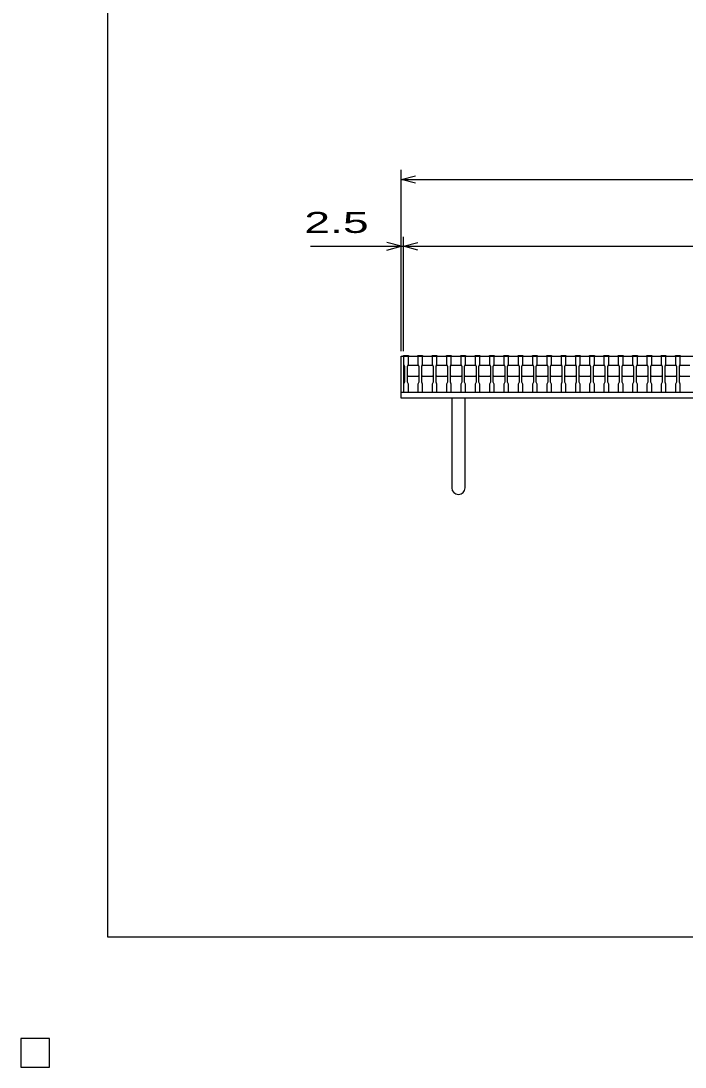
# Model space of a CAD drawing. Units: millimetres, scale not verified. Extents: x -1820 to 1731, y -1282 to 1054.
# Drawn here: x -1820 to -1124, y -1282 to -186 of the extents above; entities that cross this region are included whole.
import ezdxf
from ezdxf.enums import TextEntityAlignment as Align

# ---------------------------------------------------------------- set-up
doc = ezdxf.new("R2010")
doc.units = ezdxf.units.MM
doc.header["$LTSCALE"] = 10
for name, color, linetype, lineweight in [('0_2', 150, 'Continuous', 25), ('16', 3, 'Continuous', 25), ('19', 6, 'Continuous', 25), ('22', 4, 'Continuous', 25), ('24', 2, 'Continuous', 25)]:
    doc.layers.add(name, color=color, linetype=linetype, lineweight=lineweight)
doc.styles.add('ベクトル', font='')
doc.styles.get('ベクトル').set_extended_font_data('ベクトル')

msp = doc.modelspace()

# ---------------------------------------------------------------- linework, layer by layer
at = {"layer": '0_2'}
for p, q in [((-1729, -1146.5), (-1729, 1053.5)), ((1731, -1146.5), (-1729, -1146.5)), ((-1790, -1252.5), (-1820, -1252.5)), ((-1820, -1252.5), (-1820, -1282.5)), ((-1790, -1252.5), (-1820, -1252.5)), ((-1820, -1252.5), (-1820, -1282.5)), ((-1790, -1252.5), (-1820, -1252.5)), ((-1820, -1252.5), (-1820, -1282.5)), ((-1790, -1252.5), (-1820, -1252.5)), ((-1820, -1252.5), (-1820, -1282.5)), ((-1790, -1252.5), (-1820, -1252.5)), ((-1820, -1252.5), (-1820, -1282.5)), ((-1790, -1282.5), (-1790, -1252.5)), ((-1790, -1282.5), (-1790, -1252.5)), ((-1790, -1282.5), (-1790, -1252.5)), ((-1790, -1282.5), (-1790, -1252.5)), ((-1790, -1282.5), (-1790, -1252.5)), ((-1820, -1282.5), (-1790, -1282.5)), ((-1820, -1282.5), (-1790, -1282.5)), ((-1820, -1282.5), (-1790, -1282.5)), ((-1820, -1282.5), (-1790, -1282.5)), ((-1820, -1282.5), (-1790, -1282.5))]:
    msp.add_line(p, q, dxfattribs=at)
at = {"layer": '16'}
for p, q in [((-1419, -537.5), (-1419, -536.8)), ((-1419, -536.8), (-1414, -536.8)), ((-1414, -536.8), (-1414, -537.5)), ((-1404, -537.5), (-1404, -536.8)), ((-1404, -536.8), (-1399, -536.8)), ((-1399, -536.8), (-1399, -537.5)), ((-1389, -537.5), (-1389, -536.8)), ((-1389, -536.8), (-1384, -536.8)), ((-1384, -536.8), (-1384, -537.5)), ((-1374, -537.5), (-1374, -536.8)), ((-1374, -536.8), (-1369, -536.8)), ((-1369, -536.8), (-1369, -537.5)), ((-1359, -537.5), (-1359, -536.8)), ((-1359, -536.8), (-1354, -536.8)), ((-1354, -536.8), (-1354, -537.5)), ((-1344, -537.5), (-1344, -536.8)), ((-1344, -536.8), (-1339, -536.8)), ((-1339, -536.8), (-1339, -537.5)), ((-1329, -537.5), (-1329, -536.8)), ((-1329, -536.8), (-1324, -536.8)), ((-1324, -536.8), (-1324, -537.5)), ((-1314, -537.5), (-1314, -536.8)), ((-1314, -536.8), (-1309, -536.8)), ((-1309, -536.8), (-1309, -537.5)), ((-1299, -537.5), (-1299, -536.8)), ((-1299, -536.8), (-1294, -536.8)), ((-1294, -536.8), (-1294, -537.5)), ((-1284, -537.5), (-1284, -536.8)), ((-1284, -536.8), (-1279, -536.8)), ((-1279, -536.8), (-1279, -537.5)), ((-1269, -537.5), (-1269, -536.8)), ((-1269, -536.8), (-1264, -536.8)), ((-1264, -536.8), (-1264, -537.5)), ((-1254, -537.5), (-1254, -536.8)), ((-1254, -536.8), (-1249, -536.8)), ((-1249, -536.8), (-1249, -537.5)), ((-1239, -537.5), (-1239, -536.8)), ((-1239, -536.8), (-1234, -536.8)), ((-1234, -536.8), (-1234, -537.5)), ((-1224, -537.5), (-1224, -536.8)), ((-1224, -536.8), (-1219, -536.8)), ((-1219, -536.8), (-1219, -537.5)), ((-1209, -537.5), (-1209, -536.8)), ((-1209, -536.8), (-1204, -536.8)), ((-1204, -536.8), (-1204, -537.5)), ((-1194, -537.5), (-1194, -536.8)), ((-1194, -536.8), (-1189, -536.8)), ((-1189, -536.8), (-1189, -537.5)), ((-1179, -537.5), (-1179, -536.8)), ((-1179, -536.8), (-1174, -536.8)), ((-1174, -536.8), (-1174, -537.5)), ((-1164, -537.5), (-1164, -536.8)), ((-1164, -536.8), (-1159, -536.8)), ((-1159, -536.8), (-1159, -537.5)), ((-1149, -537.5), (-1149, -536.8)), ((-1149, -536.8), (-1144, -536.8)), ((-1144, -536.8), (-1144, -537.5)), ((-1134, -537.5), (-1134, -536.8)), ((-1134, -536.8), (-1129, -536.8)), ((-1129, -536.8), (-1129, -537.5)), ((-1419, -537.5), (-1419, -546)), ((-1414, -537.5), (-1419, -537.5)), ((-1419, -537.5), (-1419, -575.5)), ((-1419, -537.5), (-424, -537.5)), ((-1419, -546), (-1418, -548)), ((-1418, -548), (-1418, -565)), ((-1415, -548), (-1414, -546)), ((-1415, -548), (-1414, -547)), ((-1415, -565), (-1415, -548)), ((-1414, -546), (-1414, -537.5)), ((-1414, -547), (-1404, -547)), ((-1404, -537.5), (-1404, -546)), ((-1399, -537.5), (-1404, -537.5)), ((-1404, -546), (-1403, -548)), ((-1404, -547), (-1403, -548)), ((-1403, -548), (-1403, -565)), ((-1400, -548), (-1399, -546)), ((-1400, -548), (-1399, -547)), ((-1400, -565), (-1400, -548)), ((-1399, -546), (-1399, -537.5)), ((-1399, -547), (-1389, -547)), ((-1389, -537.5), (-1389, -546)), ((-1384, -537.5), (-1389, -537.5)), ((-1389, -546), (-1388, -548)), ((-1389, -547), (-1388, -548)), ((-1388, -548), (-1388, -565)), ((-1385, -548), (-1384, -546)), ((-1385, -548), (-1384, -547)), ((-1385, -565), (-1385, -548)), ((-1384, -546), (-1384, -537.5)), ((-1384, -547), (-1374, -547)), ((-1374, -537.5), (-1374, -546)), ((-1369, -537.5), (-1374, -537.5)), ((-1374, -546), (-1373, -548)), ((-1374, -547), (-1373, -548)), ((-1373, -548), (-1373, -565)), ((-1370, -548), (-1369, -546)), ((-1370, -548), (-1369, -547)), ((-1370, -565), (-1370, -548)), ((-1369, -546), (-1369, -537.5)), ((-1369, -547), (-1359, -547)), ((-1359, -537.5), (-1359, -546)), ((-1354, -537.5), (-1359, -537.5)), ((-1359, -546), (-1358, -548)), ((-1359, -547), (-1358, -548)), ((-1358, -548), (-1358, -565)), ((-1355, -548), (-1354, -546)), ((-1355, -548), (-1354, -547)), ((-1355, -565), (-1355, -548)), ((-1354, -546), (-1354, -537.5)), ((-1354, -547), (-1344, -547)), ((-1344, -537.5), (-1344, -546)), ((-1339, -537.5), (-1344, -537.5)), ((-1344, -546), (-1343, -548)), ((-1344, -547), (-1343, -548)), ((-1343, -548), (-1343, -565)), ((-1340, -548), (-1339, -546)), ((-1340, -548), (-1339, -547)), ((-1340, -565), (-1340, -548)), ((-1339, -546), (-1339, -537.5)), ((-1339, -547), (-1329, -547)), ((-1329, -537.5), (-1329, -546)), ((-1324, -537.5), (-1329, -537.5)), ((-1329, -546), (-1328, -548)), ((-1329, -547), (-1328, -548)), ((-1328, -548), (-1328, -565)), ((-1325, -548), (-1324, -546)), ((-1325, -548), (-1324, -547)), ((-1325, -565), (-1325, -548)), ((-1324, -546), (-1324, -537.5)), ((-1324, -547), (-1314, -547)), ((-1314, -537.5), (-1314, -546)), ((-1309, -537.5), (-1314, -537.5)), ((-1314, -546), (-1313, -548)), ((-1314, -547), (-1313, -548)), ((-1313, -548), (-1313, -565)), ((-1310, -548), (-1309, -546)), ((-1310, -548), (-1309, -547)), ((-1310, -565), (-1310, -548)), ((-1309, -546), (-1309, -537.5)), ((-1309, -547), (-1299, -547)), ((-1299, -537.5), (-1299, -546)), ((-1294, -537.5), (-1299, -537.5)), ((-1299, -546), (-1298, -548)), ((-1299, -547), (-1298, -548)), ((-1298, -548), (-1298, -565)), ((-1295, -548), (-1294, -546)), ((-1295, -548), (-1294, -547)), ((-1295, -565), (-1295, -548)), ((-1294, -546), (-1294, -537.5)), ((-1294, -547), (-1284, -547)), ((-1284, -537.5), (-1284, -546)), ((-1279, -537.5), (-1284, -537.5)), ((-1284, -546), (-1283, -548)), ((-1284, -547), (-1283, -548)), ((-1283, -548), (-1283, -565)), ((-1280, -548), (-1279, -546)), ((-1280, -548), (-1279, -547)), ((-1280, -565), (-1280, -548)), ((-1279, -546), (-1279, -537.5)), ((-1279, -547), (-1269, -547)), ((-1269, -537.5), (-1269, -546)), ((-1264, -537.5), (-1269, -537.5)), ((-1269, -546), (-1268, -548)), ((-1269, -547), (-1268, -548)), ((-1268, -548), (-1268, -565)), ((-1265, -548), (-1264, -546)), ((-1265, -548), (-1264, -547)), ((-1265, -565), (-1265, -548)), ((-1264, -546), (-1264, -537.5)), ((-1264, -547), (-1254, -547)), ((-1254, -537.5), (-1254, -546)), ((-1249, -537.5), (-1254, -537.5)), ((-1254, -546), (-1253, -548)), ((-1254, -547), (-1253, -548)), ((-1253, -548), (-1253, -565)), ((-1250, -548), (-1249, -546)), ((-1250, -548), (-1249, -547)), ((-1250, -565), (-1250, -548)), ((-1249, -546), (-1249, -537.5)), ((-1249, -547), (-1239, -547)), ((-1239, -537.5), (-1239, -546)), ((-1234, -537.5), (-1239, -537.5)), ((-1239, -546), (-1238, -548)), ((-1239, -547), (-1238, -548)), ((-1238, -548), (-1238, -565)), ((-1235, -548), (-1234, -546)), ((-1235, -548), (-1234, -547)), ((-1235, -565), (-1235, -548)), ((-1234, -546), (-1234, -537.5)), ((-1234, -547), (-1224, -547)), ((-1224, -537.5), (-1224, -546)), ((-1219, -537.5), (-1224, -537.5)), ((-1224, -546), (-1223, -548)), ((-1224, -547), (-1223, -548)), ((-1223, -548), (-1223, -565)), ((-1220, -548), (-1219, -546)), ((-1220, -548), (-1219, -547)), ((-1220, -565), (-1220, -548)), ((-1219, -546), (-1219, -537.5)), ((-1219, -547), (-1209, -547)), ((-1209, -537.5), (-1209, -546)), ((-1204, -537.5), (-1209, -537.5)), ((-1209, -546), (-1208, -548)), ((-1209, -547), (-1208, -548)), ((-1208, -548), (-1208, -565)), ((-1205, -548), (-1204, -546)), ((-1205, -548), (-1204, -547)), ((-1205, -565), (-1205, -548)), ((-1204, -546), (-1204, -537.5)), ((-1204, -547), (-1194, -547)), ((-1194, -537.5), (-1194, -546)), ((-1189, -537.5), (-1194, -537.5)), ((-1194, -546), (-1193, -548)), ((-1194, -547), (-1193, -548)), ((-1193, -548), (-1193, -565)), ((-1190, -548), (-1189, -546)), ((-1190, -548), (-1189, -547)), ((-1190, -565), (-1190, -548)), ((-1189, -546), (-1189, -537.5)), ((-1189, -547), (-1179, -547)), ((-1179, -537.5), (-1179, -546)), ((-1174, -537.5), (-1179, -537.5)), ((-1179, -546), (-1178, -548)), ((-1179, -547), (-1178, -548)), ((-1178, -548), (-1178, -565)), ((-1175, -548), (-1174, -546)), ((-1175, -548), (-1174, -547)), ((-1175, -565), (-1175, -548)), ((-1174, -546), (-1174, -537.5)), ((-1174, -547), (-1164, -547)), ((-1164, -537.5), (-1164, -546)), ((-1159, -537.5), (-1164, -537.5)), ((-1164, -546), (-1163, -548)), ((-1164, -547), (-1163, -548)), ((-1163, -548), (-1163, -565)), ((-1160, -548), (-1159, -546)), ((-1160, -548), (-1159, -547)), ((-1160, -565), (-1160, -548)), ((-1159, -546), (-1159, -537.5)), ((-1159, -547), (-1149, -547)), ((-1149, -537.5), (-1149, -546)), ((-1144, -537.5), (-1149, -537.5)), ((-1149, -546), (-1148, -548)), ((-1149, -547), (-1148, -548)), ((-1148, -548), (-1148, -565)), ((-1145, -548), (-1144, -546)), ((-1145, -548), (-1144, -547)), ((-1145, -565), (-1145, -548)), ((-1144, -546), (-1144, -537.5)), ((-1144, -547), (-1134, -547)), ((-1134, -537.5), (-1134, -546)), ((-1129, -537.5), (-1134, -537.5)), ((-1134, -546), (-1133, -548)), ((-1134, -547), (-1133, -548)), ((-1133, -548), (-1133, -565)), ((-1130, -548), (-1129, -546)), ((-1130, -548), (-1129, -547)), ((-1130, -565), (-1130, -548)), ((-1129, -546), (-1129, -537.5)), ((-1129, -547), (-1119, -547)), ((-1414, -559), (-1415, -558)), ((-1404, -559), (-1414, -559)), ((-1403, -558), (-1404, -559)), ((-1399, -559), (-1400, -558)), ((-1389, -559), (-1399, -559)), ((-1388, -558), (-1389, -559)), ((-1384, -559), (-1385, -558)), ((-1374, -559), (-1384, -559)), ((-1373, -558), (-1374, -559)), ((-1369, -559), (-1370, -558)), ((-1359, -559), (-1369, -559)), ((-1358, -558), (-1359, -559)), ((-1354, -559), (-1355, -558)), ((-1344, -559), (-1354, -559)), ((-1343, -558), (-1344, -559)), ((-1339, -559), (-1340, -558)), ((-1329, -559), (-1339, -559)), ((-1328, -558), (-1329, -559)), ((-1324, -559), (-1325, -558)), ((-1314, -559), (-1324, -559)), ((-1313, -558), (-1314, -559)), ((-1309, -559), (-1310, -558)), ((-1299, -559), (-1309, -559)), ((-1298, -558), (-1299, -559)), ((-1294, -559), (-1295, -558)), ((-1284, -559), (-1294, -559)), ((-1283, -558), (-1284, -559)), ((-1279, -559), (-1280, -558)), ((-1269, -559), (-1279, -559)), ((-1268, -558), (-1269, -559)), ((-1264, -559), (-1265, -558)), ((-1254, -559), (-1264, -559)), ((-1253, -558), (-1254, -559)), ((-1249, -559), (-1250, -558)), ((-1239, -559), (-1249, -559)), ((-1238, -558), (-1239, -559)), ((-1234, -559), (-1235, -558)), ((-1224, -559), (-1234, -559)), ((-1223, -558), (-1224, -559)), ((-1219, -559), (-1220, -558)), ((-1209, -559), (-1219, -559)), ((-1208, -558), (-1209, -559)), ((-1204, -559), (-1205, -558)), ((-1194, -559), (-1204, -559)), ((-1193, -558), (-1194, -559)), ((-1189, -559), (-1190, -558)), ((-1179, -559), (-1189, -559)), ((-1178, -558), (-1179, -559)), ((-1174, -559), (-1175, -558)), ((-1164, -559), (-1174, -559)), ((-1163, -558), (-1164, -559)), ((-1159, -559), (-1160, -558)), ((-1149, -559), (-1159, -559)), ((-1148, -558), (-1149, -559)), ((-1144, -559), (-1145, -558)), ((-1134, -559), (-1144, -559)), ((-1133, -558), (-1134, -559)), ((-1129, -559), (-1130, -558)), ((-1119, -559), (-1129, -559)), ((-1418, -565), (-1419, -567)), ((-1419, -567), (-1419, -575.5)), ((-1414, -567), (-1415, -565)), ((-1414, -575.5), (-1414, -567)), ((-1403, -565), (-1404, -567)), ((-1404, -567), (-1404, -575.5)), ((-1399, -567), (-1400, -565)), ((-1399, -575.5), (-1399, -567)), ((-1388, -565), (-1389, -567)), ((-1389, -567), (-1389, -575.5)), ((-1384, -567), (-1385, -565)), ((-1384, -575.5), (-1384, -567)), ((-1373, -565), (-1374, -567)), ((-1374, -567), (-1374, -575.5)), ((-1369, -567), (-1370, -565)), ((-1369, -575.5), (-1369, -567)), ((-1358, -565), (-1359, -567)), ((-1359, -567), (-1359, -575.5)), ((-1354, -567), (-1355, -565)), ((-1354, -575.5), (-1354, -567)), ((-1343, -565), (-1344, -567)), ((-1344, -567), (-1344, -575.5)), ((-1339, -567), (-1340, -565)), ((-1339, -575.5), (-1339, -567)), ((-1328, -565), (-1329, -567)), ((-1329, -567), (-1329, -575.5)), ((-1324, -567), (-1325, -565)), ((-1324, -575.5), (-1324, -567)), ((-1313, -565), (-1314, -567)), ((-1314, -567), (-1314, -575.5)), ((-1309, -567), (-1310, -565)), ((-1309, -575.5), (-1309, -567)), ((-1298, -565), (-1299, -567)), ((-1299, -567), (-1299, -575.5)), ((-1294, -567), (-1295, -565)), ((-1294, -575.5), (-1294, -567)), ((-1283, -565), (-1284, -567)), ((-1284, -567), (-1284, -575.5)), ((-1279, -567), (-1280, -565)), ((-1279, -575.5), (-1279, -567)), ((-1268, -565), (-1269, -567)), ((-1269, -567), (-1269, -575.5)), ((-1264, -567), (-1265, -565)), ((-1264, -575.5), (-1264, -567)), ((-1253, -565), (-1254, -567)), ((-1254, -567), (-1254, -575.5)), ((-1249, -567), (-1250, -565)), ((-1249, -575.5), (-1249, -567)), ((-1238, -565), (-1239, -567)), ((-1239, -567), (-1239, -575.5)), ((-1234, -567), (-1235, -565)), ((-1234, -575.5), (-1234, -567)), ((-1223, -565), (-1224, -567)), ((-1224, -567), (-1224, -575.5)), ((-1219, -567), (-1220, -565)), ((-1219, -575.5), (-1219, -567)), ((-1208, -565), (-1209, -567)), ((-1209, -567), (-1209, -575.5)), ((-1204, -567), (-1205, -565)), ((-1204, -575.5), (-1204, -567)), ((-1193, -565), (-1194, -567)), ((-1194, -567), (-1194, -575.5)), ((-1189, -567), (-1190, -565)), ((-1189, -575.5), (-1189, -567)), ((-1178, -565), (-1179, -567)), ((-1179, -567), (-1179, -575.5)), ((-1174, -567), (-1175, -565)), ((-1174, -575.5), (-1174, -567)), ((-1163, -565), (-1164, -567)), ((-1164, -567), (-1164, -575.5)), ((-1159, -567), (-1160, -565)), ((-1159, -575.5), (-1159, -567)), ((-1148, -565), (-1149, -567)), ((-1149, -567), (-1149, -575.5)), ((-1144, -567), (-1145, -565)), ((-1144, -575.5), (-1144, -567)), ((-1133, -565), (-1134, -567)), ((-1134, -567), (-1134, -575.5)), ((-1129, -567), (-1130, -565)), ((-1129, -575.5), (-1129, -567)), ((-1419, -575.5), (-1414, -575.5)), ((-1419, -575.5), (-424, -575.5)), ((-1404, -575.5), (-1399, -575.5)), ((-1389, -575.5), (-1384, -575.5)), ((-1374, -575.5), (-1369, -575.5)), ((-1359, -575.5), (-1354, -575.5)), ((-1344, -575.5), (-1339, -575.5)), ((-1329, -575.5), (-1324, -575.5)), ((-1314, -575.5), (-1309, -575.5)), ((-1299, -575.5), (-1294, -575.5)), ((-1284, -575.5), (-1279, -575.5)), ((-1269, -575.5), (-1264, -575.5)), ((-1254, -575.5), (-1249, -575.5)), ((-1239, -575.5), (-1234, -575.5)), ((-1224, -575.5), (-1219, -575.5)), ((-1209, -575.5), (-1204, -575.5)), ((-1194, -575.5), (-1189, -575.5)), ((-1179, -575.5), (-1174, -575.5)), ((-1164, -575.5), (-1159, -575.5)), ((-1149, -575.5), (-1144, -575.5)), ((-1134, -575.5), (-1129, -575.5)), ((-1790, -1252.5), (-1820, -1252.5)), ((-1820, -1252.5), (-1820, -1282.5)), ((-1790, -1252.5), (-1820, -1252.5)), ((-1820, -1252.5), (-1820, -1282.5)), ((-1790, -1252.5), (-1820, -1252.5)), ((-1820, -1252.5), (-1820, -1282.5)), ((-1790, -1252.5), (-1820, -1252.5)), ((-1820, -1252.5), (-1820, -1282.5)), ((-1790, -1252.5), (-1820, -1252.5)), ((-1820, -1252.5), (-1820, -1282.5)), ((-1790, -1282.5), (-1790, -1252.5)), ((-1790, -1282.5), (-1790, -1252.5)), ((-1790, -1282.5), (-1790, -1252.5)), ((-1790, -1282.5), (-1790, -1252.5)), ((-1790, -1282.5), (-1790, -1252.5)), ((-1820, -1282.5), (-1790, -1282.5)), ((-1820, -1282.5), (-1790, -1282.5)), ((-1820, -1282.5), (-1790, -1282.5)), ((-1820, -1282.5), (-1790, -1282.5)), ((-1820, -1282.5), (-1790, -1282.5))]:
    msp.add_line(p, q, dxfattribs=at)
at = {"layer": '19'}
for p, q in [((-1421.5, -575.5), (-1421.5, -537.5)), ((-1421.5, -537.5), (-1419, -537.5)), ((-1421.5, -575.5), (-421.5, -575.5)), ((-1421.5, -581.5), (-1421.5, -575.5)), ((-421.5, -581.5), (-1421.5, -581.5)), ((-1368.5, -581.5), (-1368.5, -675.5)), ((-1354.5, -675.5), (-1354.5, -581.5))]:
    msp.add_line(p, q, dxfattribs=at)
msp.add_arc((-1361.5, -675.5), 7, 180, 0, dxfattribs=at)
at = {"layer": '22'}
for p, q in [((-1421.5, -532.5), (-1421.5, -342.5)), ((-1421.5, -352.5), (-1406.5, -348.5)), ((-1406.5, -356.5), (-1421.5, -352.5)), ((-1421.5, -352.5), (-421.5, -352.5)), ((-1421.5, -532.5), (-1421.5, -412.5)), ((-1419, -532.5), (-1419, -412.5)), ((-1516.5, -422.5), (-1421.5, -422.5)), ((-1421.5, -422.5), (-1436.5, -418.5)), ((-1436.5, -426.5), (-1421.5, -422.5)), ((-1421.5, -422.5), (-1419, -422.5)), ((-1419, -422.5), (-1404, -418.5)), ((-1404, -426.5), (-1419, -422.5)), ((-1419, -422.5), (-424, -422.5))]:
    msp.add_line(p, q, dxfattribs=at)
at = {"layer": '22', "color": 2}
for p, q in [((-1790, -1252.5), (-1820, -1252.5)), ((-1820, -1252.5), (-1820, -1282.5)), ((-1790, -1252.5), (-1820, -1252.5)), ((-1820, -1252.5), (-1820, -1282.5)), ((-1790, -1252.5), (-1820, -1252.5)), ((-1820, -1252.5), (-1820, -1282.5)), ((-1790, -1282.5), (-1790, -1252.5)), ((-1790, -1282.5), (-1790, -1252.5)), ((-1790, -1282.5), (-1790, -1252.5)), ((-1820, -1282.5), (-1790, -1282.5)), ((-1820, -1282.5), (-1790, -1282.5)), ((-1820, -1282.5), (-1790, -1282.5))]:
    msp.add_line(p, q, dxfattribs=at)
at = {"layer": '24', "color": 4}
for p, q in [((-1790, -1252.5), (-1820, -1252.5)), ((-1820, -1252.5), (-1820, -1282.5)), ((-1790, -1252.5), (-1820, -1252.5)), ((-1820, -1252.5), (-1820, -1282.5)), ((-1790, -1252.5), (-1820, -1252.5)), ((-1820, -1252.5), (-1820, -1282.5)), ((-1790, -1282.5), (-1790, -1252.5)), ((-1790, -1282.5), (-1790, -1252.5)), ((-1790, -1282.5), (-1790, -1252.5)), ((-1820, -1282.5), (-1790, -1282.5)), ((-1820, -1282.5), (-1790, -1282.5)), ((-1820, -1282.5), (-1790, -1282.5))]:
    msp.add_line(p, q, dxfattribs=at)

# ---------------------------------------------------------------- texts
at = {"layer": '22', "color": 2, "style": 'ベクトル', "width": 1.65}
msp.add_text(' 2.5 ', height=21.99, dxfattribs=at).set_placement((-1536.5, -397.5), align=Align.MIDDLE_LEFT)

doc.saveas('drawing.dxf')
